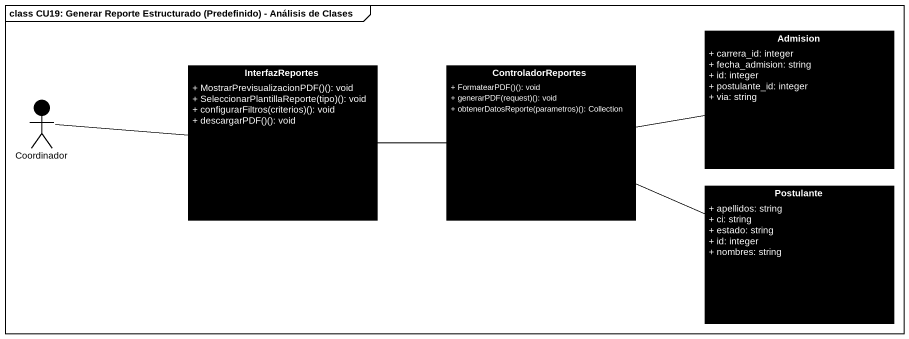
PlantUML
@startuml
mainframe class CU19: Generar Reporte Estructurado (Predefinido) - Análisis de Clases
allowmixing
hide circle
hide empty members
skinparam classAttributeIconSize 0
class Admision #000000 {
  + carrera_id: integer
  + fecha_admision: string
  + id: integer
  + postulante_id: integer
  + via: string
}
class InterfazReportes #000000 {
  + MostrarPrevisualizacionPDF()(): void
  + SeleccionarPlantillaReporte(tipo)(): void
  + configurarFiltros(criterios)(): void
  + descargarPDF()(): void
}
class ControladorReportes #000000 {
  + FormatearPDF()(): void
  + generarPDF(request)(): void
  + obtenerDatosReporte(parametros)(): Collection
}
actor Coordinador #000000
class Postulante #000000 {
  + apellidos: string
  + ci: string
  + estado: string
  + id: integer
  + nombres: string
}
InterfazReportes -right- ControladorReportes
ControladorReportes -right- Admision
ControladorReportes -right- Postulante
Coordinador -right- InterfazReportes
@enduml
